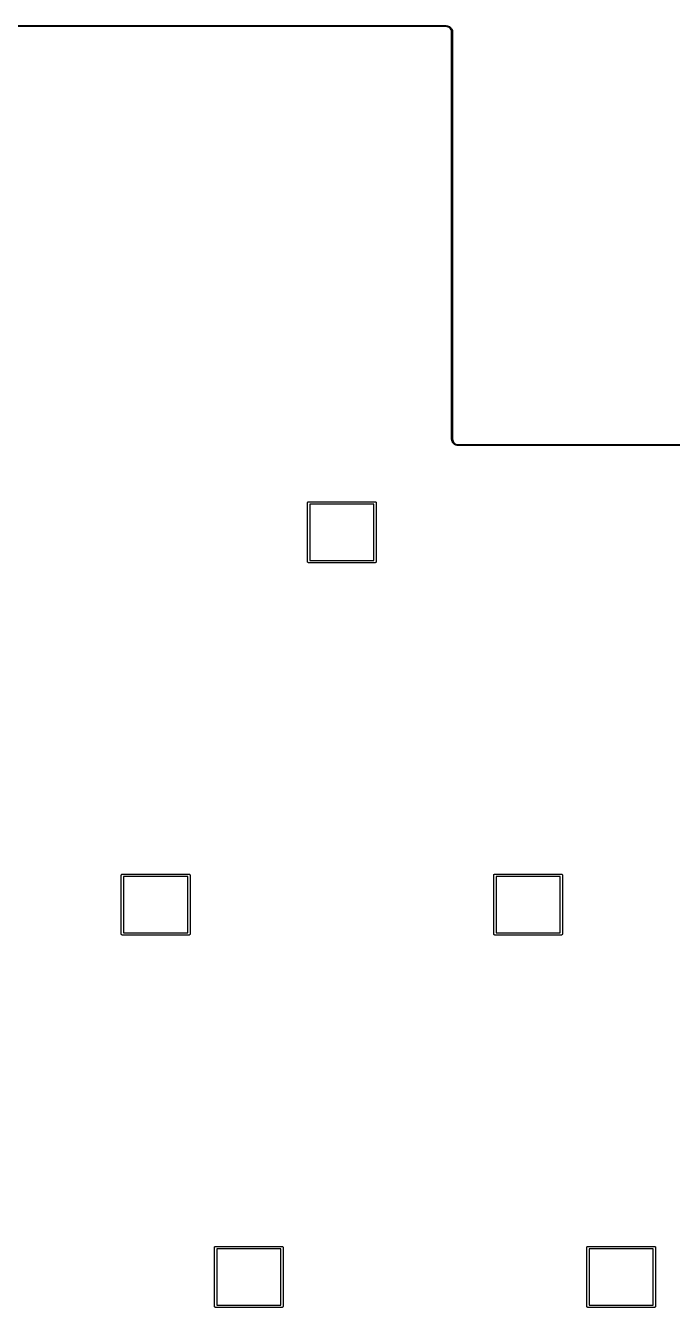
# Model space of a CAD drawing. Extents: x 0.6 to 10.7, y -5.9 to -0.6.
# Drawn here: x 6.476 to 7.779, y -3.173 to -0.591 of the extents above; entities that cross this region are included whole.
import ezdxf

# ---------------------------------------------------------------- set-up
doc = ezdxf.new("R2010")
doc.units = 0
doc.header["$MEASUREMENT"] = 0
doc.layers.add('BLACK', color=7, linetype='CONTINUOUS')

msp = doc.modelspace()

# ---------------------------------------------------------------- linework, layer by layer
at = {"layer": 'BLACK', "linetype": 'CONTINUOUS'}
for p, q in [((5.3437, -0.590812), (7.32336, -0.590812)), ((7.32326, -0.592781), (5.34375, -0.592781)), ((7.32539, -0.59299), (7.32326, -0.592781)), ((7.32336, -0.590812), (7.3234, -0.590817)), ((7.3234, -0.590817), (7.3234, -0.590817)), ((7.3234, -0.590817), (7.32568, -0.59104)), ((7.3274, -0.593595), (7.32539, -0.59299)), ((7.32568, -0.59104), (7.32569, -0.591041)), ((7.32569, -0.591041), (7.32578, -0.59106)), ((7.32578, -0.59106), (7.32587, -0.591077)), ((7.32587, -0.591077), (7.32806, -0.591738)), ((7.32925, -0.594578), (7.3274, -0.593595)), ((7.32806, -0.591738), (7.32806, -0.591738)), ((7.32806, -0.591738), (7.32807, -0.591742)), ((7.32807, -0.591742), (7.32815, -0.591778)), ((7.32815, -0.591778), (7.32824, -0.591812)), ((7.32824, -0.591812), (7.33026, -0.592885)), ((7.33026, -0.592885), (7.33027, -0.592892)), ((7.33027, -0.592892), (7.33034, -0.592942)), ((7.33034, -0.592942), (7.33042, -0.592992)), ((7.33042, -0.592992), (7.33219, -0.594437)), ((7.33087, -0.595902), (7.32925, -0.594578)), ((7.3322, -0.597515), (7.33087, -0.595902)), ((7.33219, -0.594437), (7.3322, -0.594446)), ((7.3322, -0.594446), (7.33226, -0.59451)), ((7.3332, -0.599357), (7.3322, -0.597515)), ((7.33226, -0.59451), (7.33232, -0.594572)), ((7.33232, -0.594572), (7.33378, -0.596335)), ((7.33382, -0.601358), (7.3332, -0.599357)), ((7.33378, -0.596335), (7.33379, -0.596345)), ((7.33379, -0.596345), (7.33384, -0.59642)), ((7.33404, -0.603486), (7.33382, -0.601358)), ((7.33384, -0.59642), (7.33389, -0.596494)), ((7.33389, -0.596494), (7.33498, -0.598506)), ((7.33404, -0.603518), (7.33404, -0.603486)), ((7.33432, -1.42382), (7.33404, -0.603518)), ((7.33498, -0.598506), (7.33498, -0.598518)), ((7.33498, -0.598518), (7.33502, -0.598601)), ((7.33502, -0.598601), (7.33505, -0.598683)), ((7.33505, -0.598683), (7.33573, -0.600868)), ((7.33573, -0.600868), (7.33573, -0.600881)), ((7.33573, -0.600881), (7.33575, -0.600969)), ((7.33575, -0.600969), (7.33577, -0.601056)), ((7.33577, -0.601056), (7.33601, -0.60333)), ((7.33601, -0.60333), (7.33601, -0.603344)), ((7.33601, -0.603344), (7.33601, -0.603387)), ((7.33601, -0.603387), (7.33601, -0.60343)), ((7.33601, -0.60343), (7.33601, -0.603466)), ((7.33601, -0.603466), (7.33601, -0.603467)), ((7.33601, -0.603467), (7.33601, -0.603504)), ((7.33601, -0.603504), (7.33601, -0.603512)), ((7.33601, -0.603512), (7.33601, -0.603519)), ((7.33601, -0.603519), (7.33629, -1.42382)), ((7.33432, -1.42383), (7.33432, -1.42382)), ((7.33432, -1.42384), (7.33432, -1.42383)), ((7.33432, -1.42388), (7.33432, -1.42384)), ((7.33432, -1.42391), (7.33432, -1.42388)), ((7.33432, -1.42388), (7.33432, -1.42388)), ((7.33432, -1.42395), (7.33432, -1.42391)), ((7.33432, -1.424), (7.33432, -1.42395)), ((7.33433, -1.42401), (7.33432, -1.424)), ((7.33456, -1.42629), (7.33433, -1.42401)), ((7.33458, -1.42637), (7.33456, -1.42629)), ((7.3346, -1.42646), (7.33458, -1.42637)), ((7.3346, -1.42647), (7.3346, -1.42646)), ((7.33528, -1.42866), (7.3346, -1.42647)), ((7.33531, -1.42874), (7.33528, -1.42866)), ((7.33535, -1.42882), (7.33531, -1.42874)), ((7.33535, -1.42884), (7.33535, -1.42882)), ((7.33644, -1.43085), (7.33535, -1.42884)), ((7.33629, -1.42382), (7.33629, -1.42382)), ((7.33629, -1.42382), (7.33629, -1.42386)), ((7.33629, -1.42386), (7.33651, -1.42598)), ((7.33649, -1.43092), (7.33644, -1.43085)), ((7.33654, -1.431), (7.33649, -1.43092)), ((7.33651, -1.42598), (7.33713, -1.42798)), ((7.33655, -1.43101), (7.33654, -1.431)), ((7.33801, -1.43277), (7.33655, -1.43101)), ((7.33713, -1.42798), (7.33813, -1.42983)), ((7.33807, -1.43283), (7.33801, -1.43277)), ((7.33813, -1.4329), (7.33807, -1.43283)), ((7.33813, -1.42983), (7.33946, -1.43144)), ((7.33814, -1.4329), (7.33813, -1.4329)), ((7.33992, -1.43435), (7.33814, -1.4329)), ((7.33946, -1.43144), (7.34108, -1.43276)), ((7.33999, -1.4344), (7.33992, -1.43435)), ((7.34006, -1.43445), (7.33999, -1.4344)), ((7.34008, -1.43446), (7.34006, -1.43445)), ((7.34209, -1.43553), (7.34008, -1.43446)), ((7.34108, -1.43276), (7.34293, -1.43375)), ((7.34218, -1.43556), (7.34209, -1.43553)), ((7.34226, -1.4356), (7.34218, -1.43556)), ((7.34227, -1.4356), (7.34226, -1.4356)), ((7.34446, -1.43626), (7.34227, -1.4356)), ((7.34293, -1.43375), (7.34494, -1.43435)), ((7.34455, -1.43628), (7.34446, -1.43626)), ((7.34464, -1.4363), (7.34455, -1.43628)), ((7.34465, -1.4363), (7.34464, -1.4363)), ((7.34693, -1.43653), (7.34465, -1.4363)), ((7.34494, -1.43435), (7.34707, -1.43456)), ((7.34697, -1.43653), (7.34693, -1.43653)), ((7.34693, -1.43653), (7.34693, -1.43653)), ((10.664, -1.43651), (7.34697, -1.43653)), ((7.34707, -1.43456), (10.6641, -1.43454)), ((7.04399, -1.55227), (7.04403, -1.55181)), ((7.044, -1.55239), (7.04399, -1.55227)), ((7.044, -1.67027), (7.044, -1.55239)), ((7.04403, -1.55181), (7.04417, -1.55136)), ((7.04417, -1.55136), (7.04439, -1.55095)), ((7.04439, -1.55095), (7.04468, -1.55059)), ((7.04468, -1.55059), (7.04504, -1.5503)), ((7.04504, -1.5503), (7.04545, -1.55008)), ((7.04545, -1.55008), (7.0459, -1.54994)), ((7.0459, -1.54994), (7.04625, -1.54991)), ((7.04625, -1.54991), (7.04636, -1.5499)), ((7.04625, -1.54991), (7.04625, -1.54991)), ((7.04636, -1.5499), (7.04648, -1.54991)), ((7.04648, -1.54991), (7.1801, -1.54991)), ((7.04872, -1.55463), (7.04872, -1.66802)), ((7.17786, -1.55463), (7.04872, -1.55463)), ((7.17786, -1.66802), (7.17786, -1.55463)), ((7.1801, -1.54991), (7.18022, -1.5499)), ((7.18022, -1.5499), (7.18034, -1.54991)), ((7.18034, -1.54991), (7.18034, -1.54991)), ((7.18034, -1.54991), (7.18068, -1.54994)), ((7.18068, -1.54994), (7.18113, -1.55008)), ((7.18113, -1.55008), (7.18154, -1.5503)), ((7.18154, -1.5503), (7.1819, -1.55059)), ((7.1819, -1.55059), (7.18219, -1.55095)), ((7.18219, -1.55095), (7.18241, -1.55136)), ((7.18241, -1.55136), (7.18255, -1.55181)), ((7.18255, -1.55181), (7.18259, -1.55227)), ((7.18259, -1.55227), (7.18258, -1.55239)), ((7.18258, -1.55239), (7.18258, -1.67027)), ((7.04399, -1.67038), (7.044, -1.67027)), ((7.04403, -1.67084), (7.04399, -1.67038)), ((7.04417, -1.67129), (7.04403, -1.67084)), ((7.04439, -1.6717), (7.04417, -1.67129)), ((7.04468, -1.67206), (7.04439, -1.6717)), ((7.04504, -1.67235), (7.04468, -1.67206)), ((7.04545, -1.67257), (7.04504, -1.67235)), ((7.0459, -1.67271), (7.04545, -1.67257)), ((7.04636, -1.67275), (7.0459, -1.67271)), ((7.04648, -1.67274), (7.04636, -1.67275)), ((7.1801, -1.67274), (7.04648, -1.67274)), ((7.04872, -1.66802), (7.17786, -1.66802)), ((7.18022, -1.67275), (7.1801, -1.67274)), ((7.18068, -1.67271), (7.18022, -1.67275)), ((7.18113, -1.67257), (7.18068, -1.67271)), ((7.18154, -1.67235), (7.18113, -1.67257)), ((7.1819, -1.67206), (7.18154, -1.67235)), ((7.18219, -1.6717), (7.1819, -1.67206)), ((7.18241, -1.67129), (7.18219, -1.6717)), ((7.18255, -1.67084), (7.18241, -1.67129)), ((7.18258, -1.6705), (7.18255, -1.67084)), ((7.18258, -1.67027), (7.18259, -1.67038)), ((7.18259, -1.67038), (7.18258, -1.6705)), ((7.18258, -1.6705), (7.18258, -1.6705)), ((6.66899, -2.30227), (6.66903, -2.30181)), ((6.669, -2.30239), (6.66899, -2.30227)), ((6.669, -2.42027), (6.669, -2.30239)), ((6.66903, -2.30181), (6.66917, -2.30136)), ((6.66917, -2.30136), (6.66939, -2.30095)), ((6.66939, -2.30095), (6.66968, -2.30059)), ((6.66968, -2.30059), (6.67004, -2.3003)), ((6.67004, -2.3003), (6.67045, -2.30008)), ((6.67045, -2.30008), (6.6709, -2.29994)), ((6.6709, -2.29994), (6.67125, -2.29991)), ((6.67125, -2.29991), (6.67136, -2.2999)), ((6.67125, -2.29991), (6.67125, -2.29991)), ((6.67136, -2.2999), (6.67148, -2.29991)), ((6.67148, -2.29991), (6.8051, -2.29991)), ((6.67372, -2.30463), (6.67372, -2.41802)), ((6.80286, -2.30463), (6.67372, -2.30463)), ((6.80286, -2.41802), (6.80286, -2.30463)), ((6.8051, -2.29991), (6.80522, -2.2999)), ((6.80522, -2.2999), (6.80534, -2.29991)), ((6.80534, -2.29991), (6.80534, -2.29991)), ((6.80534, -2.29991), (6.80568, -2.29994)), ((6.80568, -2.29994), (6.80613, -2.30008)), ((6.80613, -2.30008), (6.80654, -2.3003)), ((6.80654, -2.3003), (6.8069, -2.30059)), ((6.8069, -2.30059), (6.80719, -2.30095)), ((6.80719, -2.30095), (6.80741, -2.30136)), ((6.80741, -2.30136), (6.80755, -2.30181)), ((6.80755, -2.30181), (6.80759, -2.30227)), ((6.80759, -2.30227), (6.80758, -2.30239)), ((6.80758, -2.30239), (6.80758, -2.42027)), ((7.41899, -2.30227), (7.41903, -2.30181)), ((7.419, -2.30239), (7.41899, -2.30227)), ((7.419, -2.42027), (7.419, -2.30239)), ((7.41903, -2.30181), (7.41917, -2.30136)), ((7.41917, -2.30136), (7.41939, -2.30095)), ((7.41939, -2.30095), (7.41968, -2.30059)), ((7.41968, -2.30059), (7.42004, -2.3003)), ((7.42004, -2.3003), (7.42045, -2.30008)), ((7.42045, -2.30008), (7.4209, -2.29994)), ((7.4209, -2.29994), (7.42125, -2.29991)), ((7.42125, -2.29991), (7.42136, -2.2999)), ((7.42125, -2.29991), (7.42125, -2.29991)), ((7.42136, -2.2999), (7.42148, -2.29991)), ((7.42148, -2.29991), (7.5551, -2.29991)), ((7.42372, -2.30463), (7.42372, -2.41802)), ((7.55286, -2.30463), (7.42372, -2.30463)), ((7.55286, -2.41802), (7.55286, -2.30463)), ((7.5551, -2.29991), (7.55522, -2.2999)), ((7.55522, -2.2999), (7.55534, -2.29991)), ((7.55534, -2.29991), (7.55534, -2.29991)), ((7.55534, -2.29991), (7.55568, -2.29994)), ((7.55568, -2.29994), (7.55613, -2.30008)), ((7.55613, -2.30008), (7.55654, -2.3003)), ((7.55654, -2.3003), (7.5569, -2.30059)), ((7.5569, -2.30059), (7.55719, -2.30095)), ((7.55719, -2.30095), (7.55741, -2.30136)), ((7.55741, -2.30136), (7.55755, -2.30181)), ((7.55755, -2.30181), (7.55759, -2.30227)), ((7.55759, -2.30227), (7.55758, -2.30239)), ((7.55758, -2.30239), (7.55758, -2.42027)), ((6.66899, -2.42038), (6.669, -2.42027)), ((6.66903, -2.42084), (6.66899, -2.42038)), ((6.66917, -2.42129), (6.66903, -2.42084)), ((6.66939, -2.4217), (6.66917, -2.42129)), ((6.66968, -2.42206), (6.66939, -2.4217)), ((6.67004, -2.42235), (6.66968, -2.42206)), ((6.67045, -2.42257), (6.67004, -2.42235)), ((6.6709, -2.42271), (6.67045, -2.42257)), ((6.67136, -2.42275), (6.6709, -2.42271)), ((6.67148, -2.42274), (6.67136, -2.42275)), ((6.8051, -2.42274), (6.67148, -2.42274)), ((6.67372, -2.41802), (6.80286, -2.41802)), ((6.80522, -2.42275), (6.8051, -2.42274)), ((6.80568, -2.42271), (6.80522, -2.42275)), ((6.80613, -2.42257), (6.80568, -2.42271)), ((6.80654, -2.42235), (6.80613, -2.42257)), ((6.8069, -2.42206), (6.80654, -2.42235)), ((6.80719, -2.4217), (6.8069, -2.42206)), ((6.80741, -2.42129), (6.80719, -2.4217)), ((6.80755, -2.42084), (6.80741, -2.42129)), ((6.80758, -2.4205), (6.80755, -2.42084)), ((6.80758, -2.42027), (6.80759, -2.42038)), ((6.80759, -2.42038), (6.80758, -2.4205)), ((6.80758, -2.4205), (6.80758, -2.4205)), ((7.41899, -2.42038), (7.419, -2.42027)), ((7.41903, -2.42084), (7.41899, -2.42038)), ((7.41917, -2.42129), (7.41903, -2.42084)), ((7.41939, -2.4217), (7.41917, -2.42129)), ((7.41968, -2.42206), (7.41939, -2.4217)), ((7.42004, -2.42235), (7.41968, -2.42206)), ((7.42045, -2.42257), (7.42004, -2.42235)), ((7.4209, -2.42271), (7.42045, -2.42257)), ((7.42136, -2.42275), (7.4209, -2.42271)), ((7.42148, -2.42274), (7.42136, -2.42275)), ((7.5551, -2.42274), (7.42148, -2.42274)), ((7.42372, -2.41802), (7.55286, -2.41802)), ((7.55522, -2.42275), (7.5551, -2.42274)), ((7.55568, -2.42271), (7.55522, -2.42275)), ((7.55613, -2.42257), (7.55568, -2.42271)), ((7.55654, -2.42235), (7.55613, -2.42257)), ((7.5569, -2.42206), (7.55654, -2.42235)), ((7.55719, -2.4217), (7.5569, -2.42206)), ((7.55741, -2.42129), (7.55719, -2.4217)), ((7.55755, -2.42084), (7.55741, -2.42129)), ((7.55758, -2.4205), (7.55755, -2.42084)), ((7.55758, -2.42027), (7.55759, -2.42038)), ((7.55759, -2.42038), (7.55758, -2.4205)), ((7.55758, -2.4205), (7.55758, -2.4205)), ((6.85647, -3.05227), (6.85651, -3.05181)), ((6.85648, -3.05239), (6.85647, -3.05227)), ((6.85648, -3.17027), (6.85648, -3.05239)), ((6.85651, -3.05181), (6.85665, -3.05136)), ((6.85665, -3.05136), (6.85687, -3.05095)), ((6.85687, -3.05095), (6.85716, -3.05059)), ((6.85716, -3.05059), (6.85752, -3.0503)), ((6.85752, -3.0503), (6.85793, -3.05008)), ((6.85793, -3.05008), (6.85838, -3.04994)), ((6.85838, -3.04994), (6.85873, -3.04991)), ((6.85873, -3.04991), (6.85884, -3.0499)), ((6.85873, -3.04991), (6.85873, -3.04991)), ((6.85884, -3.0499), (6.85896, -3.04991)), ((6.85896, -3.04991), (6.99258, -3.04991)), ((6.8612, -3.05463), (6.8612, -3.16802)), ((6.99034, -3.05463), (6.8612, -3.05463)), ((6.99034, -3.16802), (6.99034, -3.05463)), ((6.99258, -3.04991), (6.9927, -3.0499)), ((6.9927, -3.0499), (6.99282, -3.04991)), ((6.99282, -3.04991), (6.99282, -3.04991)), ((6.99282, -3.04991), (6.99316, -3.04994)), ((6.99316, -3.04994), (6.99361, -3.05008)), ((6.99361, -3.05008), (6.99402, -3.0503)), ((6.99402, -3.0503), (6.99438, -3.05059)), ((6.99438, -3.05059), (6.99467, -3.05095)), ((6.99467, -3.05095), (6.99489, -3.05136)), ((6.99489, -3.05136), (6.99503, -3.05181)), ((6.99503, -3.05181), (6.99507, -3.05227)), ((6.99507, -3.05227), (6.99506, -3.05239)), ((6.99506, -3.05239), (6.99506, -3.17027)), ((7.60647, -3.05227), (7.60651, -3.05181)), ((7.60648, -3.05239), (7.60647, -3.05227)), ((7.60648, -3.17027), (7.60648, -3.05239)), ((7.60651, -3.05181), (7.60665, -3.05136)), ((7.60665, -3.05136), (7.60687, -3.05095)), ((7.60687, -3.05095), (7.60716, -3.05059)), ((7.60716, -3.05059), (7.60752, -3.0503)), ((7.60752, -3.0503), (7.60793, -3.05008)), ((7.60793, -3.05008), (7.60838, -3.04994)), ((7.60838, -3.04994), (7.60873, -3.04991)), ((7.60873, -3.04991), (7.60884, -3.0499)), ((7.60873, -3.04991), (7.60873, -3.04991)), ((7.60884, -3.0499), (7.60896, -3.04991)), ((7.60896, -3.04991), (7.74258, -3.04991)), ((7.6112, -3.05463), (7.6112, -3.16802)), ((7.74034, -3.05463), (7.6112, -3.05463)), ((7.74034, -3.16802), (7.74034, -3.05463)), ((7.74258, -3.04991), (7.7427, -3.0499)), ((7.7427, -3.0499), (7.74282, -3.04991)), ((7.74282, -3.04991), (7.74282, -3.04991)), ((7.74282, -3.04991), (7.74316, -3.04994)), ((7.74316, -3.04994), (7.74361, -3.05008)), ((7.74361, -3.05008), (7.74402, -3.0503)), ((7.74402, -3.0503), (7.74438, -3.05059)), ((7.74438, -3.05059), (7.74467, -3.05095)), ((7.74467, -3.05095), (7.74489, -3.05136)), ((7.74489, -3.05136), (7.74503, -3.05181)), ((7.74503, -3.05181), (7.74507, -3.05227)), ((7.74507, -3.05227), (7.74506, -3.05239)), ((7.74506, -3.05239), (7.74506, -3.17027)), ((6.85647, -3.17038), (6.85648, -3.17027)), ((6.85651, -3.17084), (6.85647, -3.17038)), ((6.85665, -3.17129), (6.85651, -3.17084)), ((6.85687, -3.1717), (6.85665, -3.17129)), ((6.85716, -3.17206), (6.85687, -3.1717)), ((6.85752, -3.17235), (6.85716, -3.17206)), ((6.85793, -3.17257), (6.85752, -3.17235)), ((6.85838, -3.17271), (6.85793, -3.17257)), ((6.85884, -3.17275), (6.85838, -3.17271)), ((6.85896, -3.17274), (6.85884, -3.17275)), ((6.99258, -3.17274), (6.85896, -3.17274)), ((6.8612, -3.16802), (6.99034, -3.16802)), ((6.9927, -3.17275), (6.99258, -3.17274)), ((6.99316, -3.17271), (6.9927, -3.17275)), ((6.99361, -3.17257), (6.99316, -3.17271)), ((6.99402, -3.17235), (6.99361, -3.17257)), ((6.99438, -3.17206), (6.99402, -3.17235)), ((6.99467, -3.1717), (6.99438, -3.17206)), ((6.99489, -3.17129), (6.99467, -3.1717)), ((6.99503, -3.17084), (6.99489, -3.17129)), ((6.99506, -3.1705), (6.99503, -3.17084)), ((6.99506, -3.17027), (6.99507, -3.17038)), ((6.99507, -3.17038), (6.99506, -3.1705)), ((6.99506, -3.1705), (6.99506, -3.1705)), ((7.60647, -3.17038), (7.60648, -3.17027)), ((7.60651, -3.17084), (7.60647, -3.17038)), ((7.60665, -3.17129), (7.60651, -3.17084)), ((7.60687, -3.1717), (7.60665, -3.17129)), ((7.60716, -3.17206), (7.60687, -3.1717)), ((7.60752, -3.17235), (7.60716, -3.17206)), ((7.60793, -3.17257), (7.60752, -3.17235)), ((7.60838, -3.17271), (7.60793, -3.17257)), ((7.60884, -3.17275), (7.60838, -3.17271)), ((7.60896, -3.17274), (7.60884, -3.17275)), ((7.74258, -3.17274), (7.60896, -3.17274)), ((7.6112, -3.16802), (7.74034, -3.16802)), ((7.7427, -3.17275), (7.74258, -3.17274)), ((7.74316, -3.17271), (7.7427, -3.17275)), ((7.74361, -3.17257), (7.74316, -3.17271)), ((7.74402, -3.17235), (7.74361, -3.17257)), ((7.74438, -3.17206), (7.74402, -3.17235)), ((7.74467, -3.1717), (7.74438, -3.17206)), ((7.74489, -3.17129), (7.74467, -3.1717)), ((7.74503, -3.17084), (7.74489, -3.17129)), ((7.74506, -3.1705), (7.74503, -3.17084)), ((7.74506, -3.17027), (7.74507, -3.17038)), ((7.74507, -3.17038), (7.74506, -3.1705)), ((7.74506, -3.1705), (7.74506, -3.1705))]:
    msp.add_line(p, q, dxfattribs=at)

doc.saveas('drawing.dxf')
